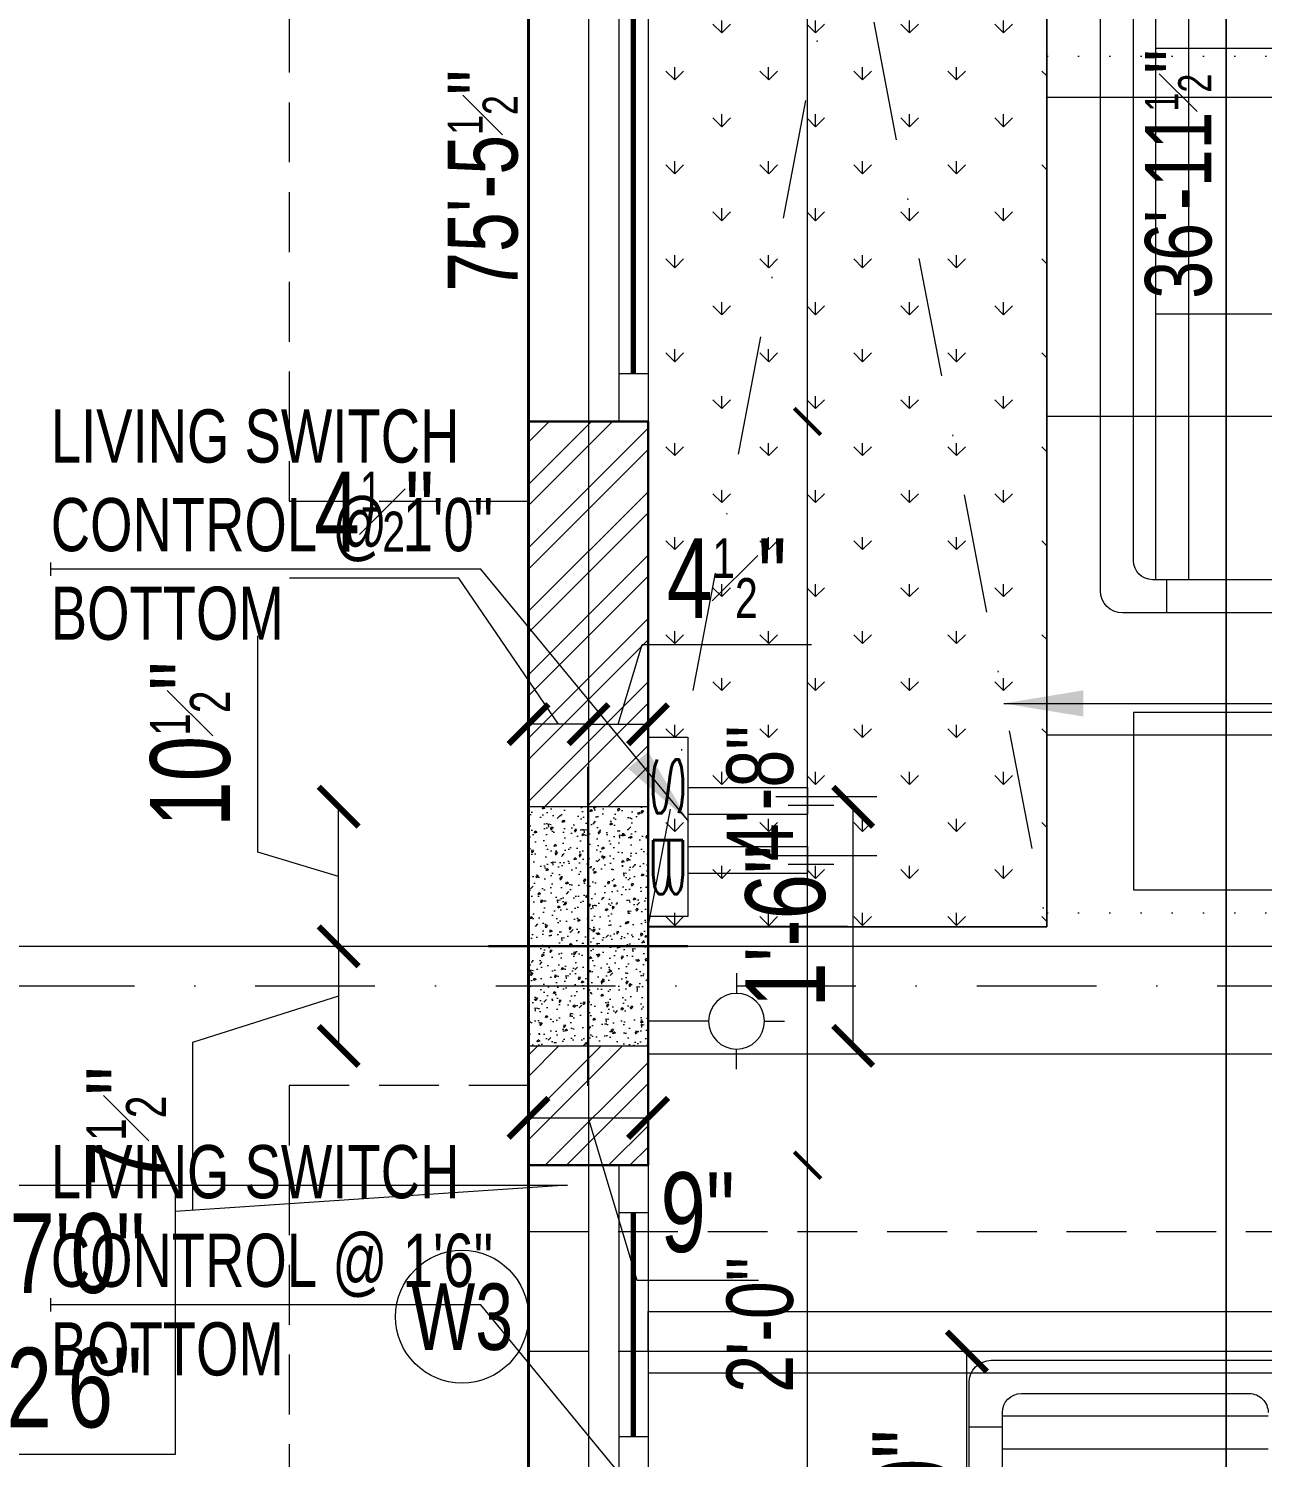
# Model space of a CAD drawing. Header units: inches. Extents: x 3365147 to 3374664, y 1380917 to 1384908.
# Drawn here: x 3370534.9 to 3370627.8, y 1383177.5 to 1383285 of the extents above; entities that cross this region are included whole.
import ezdxf
from ezdxf.enums import TextEntityAlignment as Align

# ---------------------------------------------------------------- set-up
doc = ezdxf.new("R2010")
doc.units = ezdxf.units.IN
doc.header["$LTSCALE"] = 18
doc.header["$MEASUREMENT"] = 0
doc.header["$PDSIZE"] = -1
for name, pattern in [('CENTER', [50.79999999999998, 31.75, -6.349999999999998, 6.349999999999998, -6.349999999999998]), ('CONTINOUS', [0]), ('DASHDOT', [1, 0.5, -0.25, 0, -0.25]), ('DOT2', [0.125, 0, -0.125]), ('HIDDEN', [0.375, 0.25, -0.125])]:
    doc.linetypes.add(name, pattern=pattern)
for name, color, linetype, lineweight in [('BC-TEXT_JOINERY', 3, 'Continuous', 15), ('BC-TEXT_JOINERY BORDER', 9, 'Continuous', 9), ('BOUNDARY-00_BC', 6, 'Continuous', 40), ('BOUNDARY-DIM_BC', 2, 'Continuous', 9), ('CENTER LINE-COLUMN DIM_BC', 4, 'Continuous', 15), ('COLUMN-00 _BC', 1, 'Continuous', 20), ('COLUMN-00 CENTER LINE_BC', 5, 'Continuous', 30), ('COLUMN-00 HATCH_BC', 4, 'Continuous', 9), ('DIM-03_BC', 1, 'Continuous', 9), ('DIM-04_BC', 3, 'Continuous', 9), ('ELECTRICAL-CEILING-POINTS DIM_BC', 230, 'Continuous', 9), ('ELECTRICAL-CEILING-POINTS GRID_BC', 41, 'DOT2', 20), ('ELECTRICAL-ROOF BEAM LINE_BC', 1, 'HIDDEN', 15), ('ELECTRICAL-WALL-POINTS-00_BC', 20, 'Continuous', 20), ('ELECTRICAL-WALL-POINTS-01_BC', 136, 'Continuous', 9), ('ELECTRICAL-WALL-TEXT-01__BC', 4, 'Continuous', 9), ('ELECTRICAL-WALL-TEXT-01_ARROW_BC', 8, 'Continuous', 13), ('FIXTURES-00_BC', 200, 'Continuous', 13), ('FURNITURES-00_BC', 200, 'CONTINOUS', 13), ('GRID LINE-00_BC', 9, 'CENTER', 9), ('GRID LINE-TEXT_BC', 2, 'CONTINOUS', 15), ('INTERIOR-FLOORING TILE-00 (VT)_BC', 125, 'Continuous', 5), ('JOINERY TEXT BORDER_BC', 60, 'Continuous', 9), ('JOINERY TEXT_BC', 220, 'Continuous', 15), ('LANDSCAPE HATCH_BC', 96, 'Continuous', 5), ('ROOF-SLAB CUTOUT_BC', 4, 'DASHDOT', 9), ('SET BACK-DIM_BC', 2, 'Continuous', 9), ('SUNSHADE_BC', 1, 'HIDDEN', 20), ('TEXT-02_ARROW_BC', 4, 'Continuous', 13), ('WALL-00_BC', 7, 'Continuous', 30), ('WALL-06_BC', 9, 'Continuous', 9), ('WALL-9 inch BRICK HATCH_BC', 22, 'Continuous', 0), ('WINDOW-00 SHUTTER_BC', 40, 'Continuous', 9), ('WINDOWS-00_BC', 30, 'Continuous', 18)]:
    doc.layers.add(name, color=color, linetype=linetype, lineweight=lineweight)
doc.styles.add('DIM_BC', font='swisscl.ttf')
doc.styles.add('ROMANS', font='romans.shx', dxfattribs={"width": 0.75})
doc.styles.add('WD Room text', font='swisscl.ttf')
doc.dimstyles.new('DIM_BC', dxfattribs={"dimtxt": 4, "dimasz": 2, "dimexe": 4.5, "dimexo": 0, "dimgap": 1, "dimtad": 1, "dimdec": 4, "dimzin": 3, "dimdsep": 46, "dimlunit": 4, "dimtxsty": 'DIM_BC', "dimblk": 'ARCHTICK', "dimcen": 0.0625, "dimdle": 0.25, "dimse1": 1, "dimse2": 1, "dimclrd": 7, "dimclre": 4, "dimclrt": 256, "dimadec": 0, "dimazin": 0, "dimtfac": 0.5, "dimtdec": 4, "dimtix": 1, "dimtofl": 0, "dimtmove": 2, "dimatfit": 2, "dimfxl": 0, "dimfrac": 1, "dimtolj": 1, "dimtzin": 1, "dimlwd": -1, "dimarcsym": 0})
doc.dimstyles.new('GRID_BC', dxfattribs={"dimtxt": 8, "dimasz": 3, "dimexe": 0, "dimexo": 0, "dimgap": 2, "dimtad": 1, "dimdec": 4, "dimzin": 12, "dimdsep": 46, "dimlunit": 4, "dimtxsty": 'DIM_BC', "dimblk": 'ARCHTICK', "dimcen": 0, "dimse1": 1, "dimse2": 1, "dimclrd": 8, "dimclre": 253, "dimclrt": 256, "dimadec": 0, "dimazin": 0, "dimtfac": 0.5, "dimtdec": 4, "dimtofl": 0, "dimtmove": 1, "dimatfit": 3, "dimldrblk": 'TI', "dimfxl": 0, "dimfrac": 1, "dimtolj": 1, "dimtzin": 12, "dimlwd": 0, "dimlwe": 0, "dimarcsym": 0})
pattern_1 = [(45, (0, 0), (-2.386485386504598, 2.386485386504598), []), (45, (1.590990255, 0), (-2.386485386504598, 2.386485386504598), [])]

# ---------------------------------------------------------------- blocks, each defined once
blk = doc.blocks.new('*U231')
for p, q in [((29.00000000002322, -132.5714285714542), (29.00000000003082, -157.0000000000352)), ((32.00000000003028, -132.5714285714542), (32.00000000003847, -154.2857142857756)), ((32.00000000003847, -151.0000000000366), (56.00000000003381, -151.0000000000458)), ((29.00000000003141, -153.0000000000412), (32.00000000003847, -153.0000000000412)), ((32.00002723003971, -154.0000000000367), (55.99997277003256, -154.0000000000459)), ((33.71428571432379, -156.0000000000364), (54.28571428574846, -156.0000000000456)), ((31.0000000000302, -159.0000000000346), (57.00000000003009, -159.0000000000426))]:
    blk.add_line(p, q)
for centre, radius, start, end in [((33.71428571432379, -154.2857142857756), 1.71428571428575, 180, 269.9999999999999), ((54.28571428574846, -154.2857142857558), 1.71428571428575, 269.9999999999999, 0), ((31.00000000003082, -157.0000000000346), 2, 180.0000000000171, 269.9999999999824)]:
    blk.add_arc(centre, radius, start, end)
blk = doc.blocks.new('*U257')
for p, q in [((2.328306e-10, 8.879062309206347), (23.99999999999297, 8.879062308507855)), ((1.455192e-10, 2.087628567016508), (23.99999999990565, 2.087628566288913)), ((3.573943928349763, -0.1209376908882405), (3.573943928495281, 2.087628566900093)), ((20.42605607158499, -0.1209376914121094), (20.42605607161411, 2.08762856643443)), ((5.82077e-11, -0.120937690800929), (23.99999999981834, -0.1209376914994209))]:
    blk.add_line(p, q)
at = {"layer": 'SUNSHADE_BC'}
blk.add_lwpolyline([(-5.999999999970896, 8.879062309206347), (-5.999999999970896, 26.87906230994122), (30.00000000019669, 26.87906230993394), (30.00000000019669, 8.879062309206347)], dxfattribs=at)
at = {"layer": 'WINDOW-00 SHUTTER_BC', "const_width": 0.3999999999999111}
blk.add_lwpolyline([(20.42605607161411, 0.9833454375111614), (3.573943928262451, 0.9833454378604074)], dxfattribs=at)
blk = doc.blocks.new('*U1252')
for p, q in [((2.328306e-10, 8.879062309206347), (71.99999999999295, 8.879062307110871)), ((1.455192e-10, 2.087628567016508), (71.99999999990564, 2.087628564891929)), ((3.573943928349763, -0.1209376908882405), (3.573943928495281, 2.087628566900093)), ((68.42605607158498, -0.1209376928090933), (68.42605607161408, 2.087628565037446)), ((5.82077e-11, -0.120937690800929), (71.99999999981833, -0.1209376928964048))]:
    blk.add_line(p, q)
at = {"layer": 'SUNSHADE_BC'}
blk.add_lwpolyline([(-5.999999999970896, 8.879062309206347), (-5.999999999970896, 26.87906230994122), (78.00000000019668, 26.87906230853696), (78.00000000019668, 8.879062307809363)], dxfattribs=at)
at = {"layer": 'WINDOW-00 SHUTTER_BC', "const_width": 0.3999999999999111}
blk.add_lwpolyline([(68.42605607161408, 0.9833454361141776), (3.573943928262451, 0.9833454378604074)], dxfattribs=at)
blk = doc.blocks.new('*U230')
for p, q in [((27.42857142858793, -29.00000000001036), (3.000000000006978, -29.00000000001794)), ((7.000000000000978, -29.00000000001853), (7.000000000000978, -32.00000000002563)), ((27.42857142858793, -29.00000000001036), (27.42857142858793, -32.00000000001745)), ((1.000000000007569, -31.00000000001732), (1.000000000026672, -129.0000000000221)), ((27.42857142858793, -32.00000000001745), (5.714285714266559, -32.00000000002563)), ((6.000000000005582, -32.00002723002688), (6.000000000023455, -127.9999727700244)), ((9.000000000005583, -32.00000000002564), (9.000000000023457, -128.0000000000256)), ((28.00000000000745, -32.00000000001745), (27.42857142858793, -32.00000000001745)), ((4.00000000000579, -33.71428571431096), (4.000000000023665, -126.2857142857403)), ((30.00000000000742, -34.00000000001822), (30.00000000002683, -126.0000000000175)), ((5.999999999996362, -56.00000000000443), (27.99999999999905, -56.00000000001196)), ((6.000000000005393, -80.00000000000443), (28.00000000000808, -80.00000000001197)), ((6.000000000014424, -104.0000000000044), (28.00000000001711, -104.000000000012)), ((5.714285714313535, -128.0000000000256), (27.4285714286058, -128.0000000000175)), ((6.000000000023455, -128.0000000000044), (28.00000000002614, -128.000000000012)), ((7.000000000028061, -131.0000000000233), (7.000000000028061, -128.0000000000256)), ((27.4285714286058, -131.0000000000151), (27.4285714286058, -128.0000000000175)), ((3.000000000027267, -131.0000000000227), (27.4285714286058, -131.0000000000151))]:
    blk.add_line(p, q)
for points in [[(20.00000000000079, -19.99999999980986), (4.000000000000794, -19.99999999980986), (3.999999999999203, -4.000000000190198), (19.9999999999992, -4.000000000190198)], [(42.00000000000071, -41.99999999999403), (65.99999999999989, -41.99999999999403), (66.000000000027, -118.0000000000415), (42.0000000000278, -118.0000000000415)]]:
    blk.add_lwpolyline(points, close=True)
for centre, radius, start, end in [((3.000000000007573, -31.00000000001795), 2, 90.00000000001701, 179.9999999999825), ((5.714285714266557, -33.71428571431096), 1.71428571428575, 90.00000000000001, 180), ((28.00000000000743, -34.00000000001745), 2, 359.9999999999779, 89.99999999999972), ((5.714285714313535, -126.2857142857403), 1.71428571428575, 180, 269.9999999999999), ((28.00000000002683, -126.0000000000167), 2, 269.9999999999803, 359.9999999999779), ((3.000000000026671, -129.0000000000227), 2, 179.9999999999825, 270.0000000000171)]:
    blk.add_arc(centre, radius, start, end)
blk = doc.blocks.new('*U256')
at = {"layer": 'COLUMN-00 HATCH_BC'}
h = blk.add_hatch(dxfattribs=at)
h.set_pattern_fill('AR-CONC', color=256, scale=0.25)
h.set_pattern_definition([(49.99999999999999, (-2.022516174962789e-10, -3.000000001455191), (1.793150456501884, -0.1568803374564878), [0.1875, -2.0625]), (355, (-2.022516174962789e-10, -3.000000001455191), (-0.3468783340325, 1.88048033425003), [0.15, -1.65]), (100.45144446, (0.1494292022977484, -3.013073361455191), (1.44627211681778, 1.723599977421574), [0.15935048, -1.75285528]), (46.18420000000001, (-2.022516174962789e-10, -2.500000001455191), (2.668103326678931, -0.4137982019826913), [0.28125, -3.09375]), (96.63563548999993, (0.2223418622977484, -2.53448326895519), (2.336654864185571, 2.435296501936376), [0.239025855, -2.629284399999999]), (351.1841639899999, (-2.022516174962789e-10, -2.500000001455191), (2.336654862636933, 2.435296500674975), [0.225, -2.4750000025]), (21, (0.2499999997977484, -2.625000001455191), (1.492267630296154, -1.006547226663347), [0.1875, -2.0625]), (326.0000000000001, (0.2499999997977484, -2.625000001455191), (0.6082883298039543, 1.812875112617133), [0.15, -1.65]), (71.45144474, (0.3743556347977484, -2.708878936455191), (2.100555941824928, 0.8063278820158846), [0.159350475, -1.75285528]), (37.50000000000001, (-2.022516174962789e-10, -3.000000001455191), (0.03039963829322667, 0.8322346345782787), [0, -1.63, 0, -1.675, 0, -1.65625]), (7.499999999999999, (-2.022516174962789e-10, -3.000000001455191), (0.6576738436053715, 0.9860292797059006), [0, -0.955, 0, -1.5925, 0, -0.63125]), (327.5, (-0.5575000002022517, -3.000000001455191), (1.334556090431023, -0.0563871793359495), [0, -0.625, 0, -1.95, 0, -2.5875]), (317.5, (-0.8075000002022517, -3.000000001455191), (1.457965423355966, 0.2502624558307941), [0, -0.8125, 0, -1.295, 0, -1.8375])])
h.paths.add_polyline_path([(-4.500000000110846, -10.50000000079308), (4.499999999889154, -10.5000000008331), (4.499999999908594, 7.499999999337889), (-4.500000000091406, 7.499999999377907)])
blk.add_lwpolyline([(-4.500000000110846, -10.50000000079308), (4.499999999889154, -10.5000000008331), (4.499999999908594, 7.499999999337889), (-4.500000000091406, 7.499999999377907)], close=True)
at = {"layer": 'COLUMN-00 CENTER LINE_BC'}
for p, q in [((-1.108460333733376e-10, -13.50000000077489), (-9.140558412294133e-11, 10.4999999993961)), ((-7.5, -1.818989403545856e-11), (7.5, -5.820766091346741e-11))]:
    blk.add_line(p, q, dxfattribs=at)
blk = doc.blocks.new('*U466')
at = {"linetype": 'CENTER', "ltscale": 0.1}
blk.add_line((1.110223024625157e-16, 0), (10.51656835569302, 0), dxfattribs=at)
at = {"layer": 'GRID LINE-TEXT_BC', "style": 'DIM_BC'}
blk.add_attdef('AA', text='', height=0.2, dxfattribs=at).set_placement((-0.2141686873997627, 0), align=Align.MIDDLE_CENTER)
blk = doc.blocks.new('*U436')
at = {"linetype": 'CENTER', "ltscale": 0.1}
blk.add_line((1.110223024625157e-16, 0), (25.47780267974587, 0), dxfattribs=at)
at = {"layer": 'GRID LINE-TEXT_BC', "style": 'DIM_BC'}
blk.add_attdef('AA', text='', height=0.2, rotation=90.0000000000445, dxfattribs=at).set_placement((-0.2141686873997627, 0), align=Align.MIDDLE_CENTER)
blk = doc.blocks.new('*U623')
at = {"linetype": 'CENTER', "ltscale": 0.1}
blk.add_line((1.110223024625157e-16, 0), (25.47780267974587, 0), dxfattribs=at)
at = {"layer": 'GRID LINE-TEXT_BC', "style": 'DIM_BC'}
blk.add_attdef('AA', text='', height=0.2, rotation=90.0000000000445, dxfattribs=at).set_placement((-0.2141686873997627, 0), align=Align.MIDDLE_CENTER)
blk = doc.blocks.new('ARCHTICK')
at = {"color": 0, "const_width": 0.15}
blk.add_lwpolyline([(-0.5, -0.5), (0.5, 0.5)], dxfattribs=at)
blk = doc.blocks.new('*D571')
at = {"layer": 'CENTER LINE-COLUMN DIM_BC', "color": 8, "linetype": 'Continuous', "lineweight": 0, "transparency": 16777216}
for p, q in [((3370552.208668057, 1383223.04129465), (3370552.208668057, 1383239.321766471)), ((3370558.281407245, 1383215.969472893), (3370558.281407245, 1383226.469472894)), ((3370558.281407245, 1383221.219472894), (3370552.208668057, 1383223.04129465))]:
    blk.add_line(p, q, dxfattribs=at)
at = {"layer": 'Defpoints', "color": 0, "transparency": 16777216}
for p in [(3370558.281407245, 1383226.469472894), (3370572.56827361, 1383226.469472894), (3370572.56827361, 1383215.969472893)]:
    blk.add_point(p, dxfattribs=at)
at = {"layer": 'CENTER LINE-COLUMN DIM_BC', "color": 8, "lineweight": 0, "transparency": 16777216, "xscale": 3, "yscale": 3, "zscale": 3}
for p, rotation in [((3370558.281407245, 1383226.469472894), 90), ((3370558.281407245, 1383215.969472893), 270)]:
    blk.add_blockref('ARCHTICK', p, dxfattribs=dict(at, rotation=rotation))
at = {"layer": 'CENTER LINE-COLUMN DIM_BC', "transparency": 16777216, "insert": (3370547.135928869, 1383231.181530559), "char_height": 6, "attachment_point": 5, "rotation": 90, "style": 'DIM_BC'}
blk.add_mtext('\\A1;10{\\H0.5x;\\S1#2;}"', dxfattribs=at)
blk = doc.blocks.new('_ArchTick')
at = {"color": 0, "linetype": 'ByBlock', "const_width": 0.15}
blk.add_lwpolyline([(-0.5, -0.5), (0.5, 0.5)], dxfattribs=at)
blk = doc.blocks.new('TI')
blk = doc.blocks.new('*D572')
at = {"layer": 'CENTER LINE-COLUMN DIM_BC', "color": 8, "linetype": 'Continuous', "lineweight": 0, "transparency": 16777216}
for p, q in [((3370579.326510148, 1383232.677317013), (3370581.126510148, 1383238.677317013)), ((3370581.126510148, 1383238.677317013), (3370593.86438695, 1383238.677317013)), ((3370577.084746688, 1383232.677317013), (3370581.568273609, 1383232.677317013))]:
    blk.add_line(p, q, dxfattribs=at)
at = {"layer": 'Defpoints', "color": 0, "transparency": 16777216}
for p in [(3370581.568273609, 1383232.677317013), (3370577.084746688, 1383226.469472893), (3370581.568273609, 1383226.469472893)]:
    blk.add_point(p, dxfattribs=at)
at = {"layer": 'CENTER LINE-COLUMN DIM_BC', "color": 8, "lineweight": 0, "transparency": 16777216, "xscale": 3, "yscale": 3, "zscale": 3, "rotation": 180}
blk.add_blockref('ARCHTICK', (3370577.084746688, 1383232.677317013), dxfattribs=at)
at = {"layer": 'CENTER LINE-COLUMN DIM_BC', "color": 8, "lineweight": 0, "transparency": 16777216, "xscale": 3, "yscale": 3, "zscale": 3}
blk.add_blockref('ARCHTICK', (3370581.568273609, 1383232.677317013), dxfattribs=at)
at = {"layer": 'CENTER LINE-COLUMN DIM_BC', "transparency": 16777216, "insert": (3370587.495448549, 1383243.677317013), "char_height": 6, "attachment_point": 5, "style": 'DIM_BC'}
blk.add_mtext('\\A1;4{\\H0.5x;\\S1#2;}"', dxfattribs=at)
blk = doc.blocks.new('*D573')
at = {"layer": 'CENTER LINE-COLUMN DIM_BC', "color": 8, "linetype": 'Continuous', "lineweight": 0, "transparency": 16777216}
for p, q in [((3370572.568273611, 1383203.051785863), (3370581.568273609, 1383203.051785863)), ((3370577.06827361, 1383203.051785863), (3370580.730200215, 1383190.845363844)), ((3370580.730200215, 1383190.845363844), (3370589.876989206, 1383190.845363844))]:
    blk.add_line(p, q, dxfattribs=at)
at = {"layer": 'Defpoints', "color": 0, "transparency": 16777216}
for p in [(3370572.568273611, 1383208.469472893), (3370581.568273609, 1383208.469472893), (3370581.568273609, 1383203.051785863)]:
    blk.add_point(p, dxfattribs=at)
at = {"layer": 'CENTER LINE-COLUMN DIM_BC', "color": 8, "lineweight": 0, "transparency": 16777216, "xscale": 3, "yscale": 3, "zscale": 3, "rotation": 180}
blk.add_blockref('ARCHTICK', (3370572.568273611, 1383203.051785863), dxfattribs=at)
at = {"layer": 'CENTER LINE-COLUMN DIM_BC', "color": 8, "lineweight": 0, "transparency": 16777216, "xscale": 3, "yscale": 3, "zscale": 3}
blk.add_blockref('ARCHTICK', (3370581.568273609, 1383203.051785863), dxfattribs=at)
at = {"layer": 'CENTER LINE-COLUMN DIM_BC', "transparency": 16777216, "insert": (3370585.30359471, 1383195.914171184), "char_height": 6, "attachment_point": 5, "style": 'DIM_BC'}
blk.add_mtext('\\A1;9"', dxfattribs=at)
blk = doc.blocks.new('*D574')
at = {"layer": 'CENTER LINE-COLUMN DIM_BC', "color": 8, "linetype": 'Continuous', "lineweight": 0, "transparency": 16777216}
blk.add_line((3370597.003009299, 1383208.469472894), (3370597.003009299, 1383226.469472894), dxfattribs=at)
at = {"layer": 'Defpoints', "color": 0, "transparency": 16777216}
for p in [(3370581.568273613, 1383226.469472894), (3370597.003009299, 1383226.469472894), (3370581.705902305, 1383208.469472894)]:
    blk.add_point(p, dxfattribs=at)
at = {"layer": 'CENTER LINE-COLUMN DIM_BC', "color": 8, "lineweight": 0, "transparency": 16777216, "xscale": 3, "yscale": 3, "zscale": 3}
for p, rotation in [((3370597.003009299, 1383226.469472894), 90), ((3370597.003009299, 1383208.469472894), 270)]:
    blk.add_blockref('ARCHTICK', p, dxfattribs=dict(at, rotation=rotation))
at = {"layer": 'CENTER LINE-COLUMN DIM_BC', "transparency": 16777216, "insert": (3370591.930270111, 1383217.469472893), "char_height": 6, "attachment_point": 5, "rotation": 90, "style": 'DIM_BC'}
blk.add_mtext('\\A1;1\'-6"', dxfattribs=at)
blk = doc.blocks.new('*D638')
at = {"layer": 'Defpoints', "color": 0, "transparency": 16777216}
for p in [(3370572.584744697, 1383726.350196515), (3370572.584744724, 1383726.350196515), (3370572.568273609, 1382820.814065068)]:
    blk.add_point(p, dxfattribs=at)
at = {"layer": 'BOUNDARY-DIM_BC', "transparency": 16777216, "insert": (3370569.156419035, 1383273.58213079), "char_height": 5.25, "attachment_point": 5, "rotation": 90, "style": 'DIM_BC'}
blk.add_mtext('\\A1;75\'-5{\\H0.5x;\\S1#2;}"', dxfattribs=at)
blk = doc.blocks.new('*U728')
at = {"layer": 'BC-TEXT_JOINERY BORDER', "transparency": 33554687}
blk.add_lwpolyline([(-12.19528178242035, 10.13564875492011), (12.19528178244946, 10.13564875492011), (12.19528178244946, -10.13564875490556), (-12.19528178242035, -10.13564875490556)], close=True, dxfattribs=at)
blk.add_lwpolyline([(12.19528178244946, 10.13564875492011), (41.72929020215088, 10.13564875499651), (12.19528177706525, 8.135648755909642)], dxfattribs=at)
at = {"layer": 'BC-TEXT_JOINERY', "transparency": 33554687, "style": 'WD Room text'}
for s, p in [('LL-', (-10.45496520161396, 2.112057667123736)), ('SL-', (-10.67908053580322, -8.005897771930904))]:
    blk.add_text(s, height=6, dxfattribs=at).set_placement(p)
for tag, p in [('LIN', (-0.2730198525680976, 0.2129750983163969)), ('SILL', (-0.4971351867573617, -9.904980340738243))]:
    blk.add_attdef(tag, text='', height=6, dxfattribs=at).set_placement(p, align=Align.BOTTOM_LEFT)
blk = doc.blocks.new('*D731')
at = {"layer": 'Defpoints', "color": 0, "transparency": 16777216}
for p in [(3370581.568273608, 1383199.483624473), (3370593.568274886, 1383199.483624473), (3370581.568276188, 1383175.456297914)]:
    blk.add_point(p, dxfattribs=at)
at = {"layer": 'DIM-04_BC', "color": 7, "linetype": 'Continuous', "transparency": 16777216}
blk.add_line((3370593.568274886, 1383175.206297914), (3370593.568274886, 1383199.733624473), dxfattribs=at)
at = {"layer": 'DIM-04_BC', "color": 7, "transparency": 16777216, "xscale": 2, "yscale": 2, "zscale": 2}
for p, rotation in [((3370593.568274886, 1383199.483624473), 90), ((3370593.568274886, 1383175.456297914), 270)]:
    blk.add_blockref('ARCHTICK', p, dxfattribs=dict(at, rotation=rotation))
at = {"layer": 'DIM-04_BC', "transparency": 16777216, "insert": (3370590.007658896, 1383187.469961193), "char_height": 5, "attachment_point": 5, "rotation": 90, "style": 'DIM_BC'}
blk.add_mtext('\\A1;2\'-0"', dxfattribs=at)
blk = doc.blocks.new('*D732')
at = {"layer": 'Defpoints', "color": 0, "transparency": 16777216}
for p in [(3370581.568273613, 1383255.469473204), (3370593.568274891, 1383255.469473204), (3370581.568273608, 1383199.483624473)]:
    blk.add_point(p, dxfattribs=at)
at = {"layer": 'DIM-04_BC', "color": 7, "linetype": 'Continuous', "transparency": 16777216}
blk.add_line((3370593.568274891, 1383199.233624473), (3370593.568274891, 1383255.719473204), dxfattribs=at)
at = {"layer": 'DIM-04_BC', "color": 7, "transparency": 16777216, "xscale": 2, "yscale": 2, "zscale": 2}
for p, rotation in [((3370593.568274891, 1383255.469473204), 90), ((3370593.568274891, 1383199.483624473), 270)]:
    blk.add_blockref('ARCHTICK', p, dxfattribs=dict(at, rotation=rotation))
at = {"layer": 'DIM-04_BC', "transparency": 16777216, "insert": (3370590.007658901, 1383227.476548837), "char_height": 5, "attachment_point": 5, "rotation": 90, "style": 'DIM_BC'}
blk.add_mtext('\\A1;4\'-8"', dxfattribs=at)
blk = doc.blocks.new('*D735')
at = {"layer": 'Defpoints', "color": 0, "transparency": 16777216}
for p in [(3370581.568273611, 1383327.469473203), (3370593.568274899, 1383327.469473203), (3370581.568273613, 1383255.469473204)]:
    blk.add_point(p, dxfattribs=at)
at = {"layer": 'DIM-04_BC', "color": 7, "linetype": 'Continuous', "transparency": 16777216}
blk.add_line((3370593.568274899, 1383255.219473204), (3370593.568274899, 1383327.719473203), dxfattribs=at)
at = {"layer": 'DIM-04_BC', "color": 7, "transparency": 16777216, "xscale": 2, "yscale": 2, "zscale": 2}
for p, rotation in [((3370593.568274899, 1383327.469473203), 90), ((3370593.568274899, 1383255.469473204), 270)]:
    blk.add_blockref('ARCHTICK', p, dxfattribs=dict(at, rotation=rotation))
at = {"layer": 'DIM-04_BC', "transparency": 16777216, "insert": (3370590.00765891, 1383291.469473202), "char_height": 5, "attachment_point": 5, "rotation": 90, "style": 'DIM_BC'}
blk.add_mtext('\\A1;6\'-0"', dxfattribs=at)
blk = doc.blocks.new('*D752')
at = {"layer": 'Defpoints', "color": 0, "transparency": 16777216}
for p in [(3370581.568273612, 1383495.854431086), (3370581.568276067, 1383052.305888609), (3370625.06827362, 1383052.305888609)]:
    blk.add_point(p, dxfattribs=at)
at = {"layer": 'DIM-03_BC', "color": 7, "linetype": 'Continuous', "transparency": 16777216}
blk.add_line((3370625.06827362, 1383496.104431086), (3370625.06827362, 1383052.055888609), dxfattribs=at)
at = {"layer": 'DIM-03_BC', "color": 7, "transparency": 16777216, "xscale": 2, "yscale": 2, "zscale": 2}
for p, rotation in [((3370625.06827362, 1383495.854431086), 90), ((3370625.06827362, 1383052.305888609), 270)]:
    blk.add_blockref('ARCHTICK', p, dxfattribs=dict(at, rotation=rotation))
at = {"layer": 'DIM-03_BC', "transparency": 16777216, "insert": (3370621.50438109, 1383274.080159846), "char_height": 5, "attachment_point": 5, "rotation": 90, "style": 'DIM_BC'}
blk.add_mtext('\\A1;36\'-11{\\H0.5x;\\S1#2;}"', dxfattribs=at)
blk = doc.blocks.new('*D850')
at = {"layer": 'Defpoints', "color": 0, "ltscale": 0.5, "transparency": 16777216}
for p in [(3370496.407898217, 1383597.844473198), (3370572.584747624, 1383597.844473198), (3370572.568273609, 1383043.286026273)]:
    blk.add_point(p, dxfattribs=at)
at = {"layer": 'SET BACK-DIM_BC', "color": 7, "ltscale": 0.5, "transparency": 16777216}
blk.add_line((3370496.407898217, 1383043.036026273), (3370496.407898217, 1383598.094473198), dxfattribs=at)
at = {"layer": 'SET BACK-DIM_BC', "color": 7, "ltscale": 0.5, "transparency": 16777216, "xscale": 2, "yscale": 2, "zscale": 2}
for p, rotation in [((3370496.407898217, 1383597.844473198), 90), ((3370496.407898217, 1383043.286026273), 270)]:
    blk.add_blockref('ARCHTICK', p, dxfattribs=dict(at, rotation=rotation))
at = {"layer": 'SET BACK-DIM_BC', "ltscale": 0.5, "transparency": 16777216, "insert": (3370492.847282228, 1383320.565249734), "char_height": 5, "attachment_point": 5, "rotation": 90, "style": 'DIM_BC'}
blk.add_mtext('\\A1;46\'-2{\\H0.5x;\\S1#2;}"', dxfattribs=at)
blk = doc.blocks.new('*U838')
at = {"layer": 'JOINERY TEXT BORDER_BC'}
blk.add_circle((0, 0), 5, dxfattribs=at)
at = {"style": 'WD Room text'}
blk.add_attdef('JOINERY_TEXT', text='', height=6, dxfattribs=at).set_placement((0, 0), align=Align.MIDDLE_CENTER)
blk = doc.blocks.new('*D1192')
at = {"layer": 'Defpoints', "color": 0, "transparency": 16777216}
for p in [(3370605.568276195, 1383185.467852548), (3370605.568276199, 1383185.467852548), (3370605.568276195, 1383161.467852548)]:
    blk.add_point(p, dxfattribs=at)
at = {"layer": 'ELECTRICAL-CEILING-POINTS DIM_BC', "color": 7, "transparency": 16777216}
blk.add_line((3370605.568276199, 1383161.217852548), (3370605.568276199, 1383185.717852548), dxfattribs=at)
at = {"layer": 'ELECTRICAL-CEILING-POINTS DIM_BC', "color": 7, "transparency": 16777216, "xscale": 3, "yscale": 3, "zscale": 3}
for p, rotation in [((3370605.568276199, 1383185.467852548), 90), ((3370605.568276199, 1383161.467852548), 270)]:
    blk.add_blockref('ARCHTICK', p, dxfattribs=dict(at, rotation=rotation))
at = {"layer": 'ELECTRICAL-CEILING-POINTS DIM_BC', "transparency": 16777216, "insert": (3370601.49553701, 1383173.467852547), "char_height": 6, "attachment_point": 5, "rotation": 90, "style": 'DIM_BC'}
blk.add_mtext('\\A1;2\'-0"', dxfattribs=at)
blk = doc.blocks.new('EW-SWITCH BOX_BC')
blk.add_lwpolyline([(4.499999999985447, -0.9999999999931077), (-4.499999999985448, -0.999999999993106), (-4.500000000014551, 0.9999999999640057), (4.499999999985447, 0.9999999999931068)], close=True)
at = {"layer": 'ELECTRICAL-WALL-POINTS-01_BC', "insert": (0, 0), "char_height": 1.5, "attachment_point": 5, "style": 'ROMANS'}
blk.add_mtext('{\\Fromans|c0;\\W3;SB}', dxfattribs=at)
blk = doc.blocks.new('EW-5 AMP SOCKET_BC')
for p, q in [((-1.000007042661309, 0), (-1.000007042661309, 9)), ((-1.000007042661309, 9), (1.000007042653561, 9)), ((1.000007042653561, 0), (1.000007042653561, 9)), ((-1.000007042661309, 0), (1.000007042653561, 0))]:
    blk.add_line(p, q)
at = {"layer": 'ELECTRICAL-WALL-POINTS-01_BC'}
for p, q in [((-0.3333356808896859, 6.608248551434372), (-0.3333356808896859, 14.21097466055653)), ((0.3333356808819374, 7.544261216680753), (0.3333356808819374, 10.97939169005258))]:
    blk.add_line(p, q, dxfattribs=at)
blk = doc.blocks.new('EW-WALL BRACKET (BULB)_BC')
for p, q in [((6.658274132716963, 3.605368900210841), (6.658274132717643, 2.093731548804413)), ((4.558283488328664, 0), (0, 0)), ((8.758264777106627, 0), (10.26990604427697, 0)), ((6.658274132716963, -3.617905802602031), (6.658274132717643, -2.106268451195603))]:
    blk.add_line(p, q)
blk.add_circle((6.658274132717643, -0.0062684511955951), 2.099999999999999)
blk = doc.blocks.new('*D2062')
at = {"layer": 'CENTER LINE-COLUMN DIM_BC', "color": 8, "linetype": 'Continuous', "lineweight": 0, "transparency": 16777216}
for p, q in [((3370558.28140725, 1383215.969472893), (3370558.28140725, 1383208.469472894)), ((3370558.28140725, 1383212.219472894), (3370547.281407248, 1383208.720472791)), ((3370547.281407248, 1383208.720472791), (3370547.281407248, 1383196.09661958))]:
    blk.add_line(p, q, dxfattribs=at)
at = {"layer": 'Defpoints', "color": 0, "transparency": 16777216}
for p in [(3370572.56827361, 1383215.969472893), (3370558.28140725, 1383208.469472894), (3370572.568273613, 1383208.469472894)]:
    blk.add_point(p, dxfattribs=at)
at = {"layer": 'CENTER LINE-COLUMN DIM_BC', "color": 8, "lineweight": 0, "transparency": 16777216, "xscale": 3, "yscale": 3, "zscale": 3}
for p, rotation in [((3370558.28140725, 1383215.969472893), 90), ((3370558.28140725, 1383208.469472894), 270)]:
    blk.add_blockref('ARCHTICK', p, dxfattribs=dict(at, rotation=rotation))
at = {"layer": 'CENTER LINE-COLUMN DIM_BC', "transparency": 16777216, "insert": (3370542.281407248, 1383202.408546185), "char_height": 6, "attachment_point": 5, "rotation": 90, "style": 'DIM_BC'}
blk.add_mtext('\\A1;7{\\H0.5x;\\S1#2;}"', dxfattribs=at)
blk = doc.blocks.new('*D2063')
at = {"layer": 'CENTER LINE-COLUMN DIM_BC', "color": 8, "linetype": 'Continuous', "lineweight": 0, "transparency": 16777216}
for p, q in [((3370567.318146501, 1383243.677317013), (3370554.580269699, 1383243.677317013)), ((3370574.826510148, 1383232.677317013), (3370567.318146501, 1383243.677317013)), ((3370577.084746688, 1383232.677317013), (3370572.568273609, 1383232.677317013))]:
    blk.add_line(p, q, dxfattribs=at)
at = {"layer": 'Defpoints', "color": 0, "transparency": 16777216}
for p in [(3370572.568273609, 1383232.677317013), (3370572.568273609, 1383226.469472893), (3370577.084746688, 1383226.469472893)]:
    blk.add_point(p, dxfattribs=at)
at = {"layer": 'CENTER LINE-COLUMN DIM_BC', "color": 8, "lineweight": 0, "transparency": 16777216, "xscale": 3, "yscale": 3, "zscale": 3, "rotation": 180}
blk.add_blockref('ARCHTICK', (3370572.568273609, 1383232.677317013), dxfattribs=at)
at = {"layer": 'CENTER LINE-COLUMN DIM_BC', "color": 8, "lineweight": 0, "transparency": 16777216, "xscale": 3, "yscale": 3, "zscale": 3}
blk.add_blockref('ARCHTICK', (3370577.084746688, 1383232.677317013), dxfattribs=at)
at = {"layer": 'CENTER LINE-COLUMN DIM_BC', "transparency": 16777216, "insert": (3370560.9492081, 1383248.677317013), "char_height": 6, "attachment_point": 5, "style": 'DIM_BC'}
blk.add_mtext('\\A1;4{\\H0.5x;\\S1#2;}"', dxfattribs=at)

msp = doc.modelspace()

# ---------------------------------------------------------------- hatches: boundary and pattern name
at = {"layer": 'LANDSCAPE HATCH_BC', "transparency": 33554687}
h = msp.add_hatch(dxfattribs=at)
h.set_pattern_fill('GRASS', color=256, scale=5)
h.set_pattern_definition([(90, (0, 0), (-3.535533904999999, 3.535533904999999), [0.9375, -6.133567814999999]), (45, (0, 0), (-3.535533905932738, 3.535533905932738), [0.9375, -4.0625]), (135, (0, 0), (-3.535533905932738, -3.535533905932737), [0.9375, -4.0625])])
h.paths.add_polyline_path([(3370581.568273611, 1383372.869681539), (3370611.568273609, 1383372.869681539), (3370611.568273609, 1383217.440428458), (3370581.56827361, 1383217.440428458)])
at = {"layer": 'WALL-9 inch BRICK HATCH_BC', "transparency": 33554687}
h = msp.add_hatch(dxfattribs=at)
h.set_pattern_fill('ANSI32', color=256, scale=9)
h.set_pattern_definition(pattern_1)
h.paths.add_polyline_path([(3370581.56827361, 1383255.469473202), (3370572.689211302, 1383255.469473203), (3370572.568273604, 1383226.469472893), (3370581.568273605, 1383226.469472893)])
h = msp.add_hatch(dxfattribs=at)
h.set_pattern_fill('ANSI32', color=256, scale=9)
h.set_pattern_definition(pattern_1)
h.paths.add_polyline_path([(3370581.568273609, 1383208.469472893), (3370572.568273604, 1383208.469472893), (3370572.568273604, 1383199.483624473), (3370581.568273609, 1383199.483624473)])

# ---------------------------------------------------------------- linework, layer by layer
at = {"layer": 'BOUNDARY-00_BC', "transparency": 33554687}
msp.add_lwpolyline([(3370863.568273606, 1383729.371897448), (3370572.568273607, 1383729.371897448), (3370572.568273607, 1382820.814065067), (3370863.568273606, 1382820.814065067)], close=True, dxfattribs=at)
at = {"layer": 'ELECTRICAL-CEILING-POINTS GRID_BC'}
for p, q in [((3370611.56827361, 1383282.94700162), (3370705.132720149, 1383282.94700162)), ((3370611.56827361, 1383218.496897447), (3370705.132720149, 1383218.496897447))]:
    msp.add_line(p, q, dxfattribs=at)
at = {"layer": 'ELECTRICAL-ROOF BEAM LINE_BC'}
for p, q in [((3370572.568276192, 1383597.87189745), (3370572.568276192, 1382924.313459757)), ((3370581.568276192, 1383597.87189745), (3370581.568276193, 1382960.313459756)), ((3370572.568273606, 1383194.496897447), (3370863.568273607, 1383194.496897447)), ((3370572.568273606, 1383185.496897447), (3370863.568273607, 1383185.496897447))]:
    msp.add_line(p, q, dxfattribs=at)
at = {"layer": 'ELECTRICAL-WALL-TEXT-01_ARROW_BC', "transparency": 33554687}
for p, q in [((3370536.613573812, 1383243.840218421), (3370536.613573812, 1383244.840218421)), ((3370536.613573812, 1383188.473004591), (3370536.613573812, 1383189.473004591))]:
    msp.add_line(p, q, dxfattribs=at)
at = {"layer": 'FIXTURES-00_BC', "transparency": 33554687}
msp.add_lwpolyline([(3370581.568273611, 1383188.469473194), (3370643.81827361, 1383188.469473194), (3370643.81827361, 1383185.469473194), (3370581.568273611, 1383185.469473194)], close=True, dxfattribs=at)
at = {"layer": 'GRID LINE-00_BC', "linetype": 'DASHDOT'}
msp.add_lwpolyline([(3370904.908247596, 1383212.967851786), (3370519.644839515, 1383212.967851786), (3370519.644839515, 1383188.525202239), (3370477.757983065, 1383188.525202239)], dxfattribs=at)
at = {"layer": 'INTERIOR-FLOORING TILE-00 (VT)_BC'}
for p, q in [((3370611.56827361, 1383279.869681538), (3370796.068275693, 1383279.869681538)), ((3370611.56827361, 1383255.869681538), (3370796.068274946, 1383255.869681538)), ((3370611.56827361, 1383231.869681538), (3370796.068274199, 1383231.869681538)), ((3370581.568273613, 1383217.469472893), (3370581.568273613, 1383052.305888608)), ((3370581.56827361, 1383207.869681538), (3370706.068298334, 1383207.869681538)), ((3370581.56827361, 1383183.869681538), (3370706.068294201, 1383183.869681538))]:
    msp.add_line(p, q, dxfattribs=at)
msp.add_lwpolyline([(3370581.56827361, 1383495.854431085), (3370581.568273609, 1383374.397105793), (3370611.568273609, 1383374.397105793), (3370611.56827361, 1383217.440428458), (3370581.568273609, 1383217.469472893), (3370581.56827516, 1383052.305888608), (3370657.132714981, 1383052.305888608)], dxfattribs=at)
at = {"layer": 'ROOF-SLAB CUTOUT_BC'}
for p, q in [((3370581.568272985, 1383374.397105793), (3370611.56827361, 1383217.440428458)), ((3370581.56827361, 1383217.440428458), (3370611.56827361, 1383374.397105792))]:
    msp.add_line(p, q, dxfattribs=at)
at = {"layer": 'WALL-00_BC'}
for p, q in [((3370581.56827361, 1383255.469473203), (3370572.568273611, 1383255.469473203)), ((3370572.568273604, 1383199.483624473), (3370572.568273607, 1383255.469473204)), ((3370581.568273605, 1383199.483624473), (3370581.568273609, 1383255.469473203)), ((3370572.568273604, 1383199.483624473), (3370581.568273605, 1383199.483624473))]:
    msp.add_line(p, q, dxfattribs=at)
at = {"layer": 'WALL-06_BC'}
for p, q in [((3370611.56827361, 1383217.440428459), (3370611.56827361, 1383374.397105792)), ((3370581.568273606, 1383217.440428459), (3370611.56827361, 1383217.440428459))]:
    msp.add_line(p, q, dxfattribs=at)

# ---------------------------------------------------------------- block references
at = {"layer": 'BC-TEXT_JOINERY', "transparency": 33554687}
ref = msp.add_blockref('*U728', (3370533.777886528, 1383187.860648075), dxfattribs=at)
ref.add_attrib('LINTEL', '7\'0"', dxfattribs={"height": 6, "style": 'WD Room text'}).set_placement((3370533.504866675, 1383188.073623173), align=Align.BOTTOM_LEFT)
ref.add_attrib('SILL', '2\'6"', dxfattribs={"height": 6, "style": 'WD Room text'}).set_placement((3370533.280751341, 1383177.955667734), align=Align.BOTTOM_LEFT)
at = {"layer": 'COLUMN-00 _BC', "transparency": 33554687, "rotation": 180}
msp.add_blockref('*U256', (3370577.068273609, 1383215.969472893), dxfattribs=at)
at = {"layer": 'ELECTRICAL-WALL-POINTS-00_BC', "ltscale": 20, "transparency": 33554687, "xscale": 1.5, "yscale": 1.5, "zscale": 1.5, "rotation": 270}
msp.add_blockref('EW-SWITCH BOX_BC', (3370583.06827361, 1383224.964137005), dxfattribs=at)
at = {"layer": 'ELECTRICAL-WALL-POINTS-00_BC', "ltscale": 20, "transparency": 33554687, "rotation": 270}
for p in [(3370584.566004979, 1383226.913192774), (3370584.566004979, 1383222.469764383)]:
    msp.add_blockref('EW-5 AMP SOCKET_BC', p, dxfattribs=at)
at = {"layer": 'ELECTRICAL-WALL-POINTS-00_BC', "transparency": 33554687, "xscale": -1, "rotation": 180}
msp.add_blockref('EW-WALL BRACKET (BULB)_BC', (3370581.568273609, 1383210.319763126), dxfattribs=at)
at = {"layer": 'FURNITURES-00_BC', "ltscale": 200, "xscale": -0.8333333333338385, "yscale": 0.8333333333338385, "zscale": 0.8333333333338385, "rotation": 180}
for name, p in [('*U230', (3370614.777136646, 1383216.890059591)), ('*U231', (3370581.56827516, 1383052.305888608))]:
    msp.add_blockref(name, p, dxfattribs=at)
at = {"layer": 'GRID LINE-00_BC', "xscale": 39.37007874015748, "yscale": 39.37007874015748, "zscale": 39.37007874015748, "rotation": 270}
for name, p in [('*U436', (3370577.08474669, 1383780.556520202)), ('*U623', (3370625.049880466, 1383780.556520202))]:
    msp.add_blockref(name, p, dxfattribs=at)
at = {"layer": 'GRID LINE-00_BC', "xscale": 39.37007874015748, "yscale": 39.37007874015748, "zscale": 39.37007874015748}
msp.add_blockref('*U466', (3370477.759595073, 1383215.969472892), dxfattribs=at)
at = {"layer": 'JOINERY TEXT_BC'}
ref = msp.add_blockref('*U838', (3370567.568273602, 1383188.089431139), dxfattribs=at)
ref.add_attrib('JOINERY_TEXT', 'W3', dxfattribs={"layer": '0', "height": 5, "style": 'WD Room text'}).set_placement((3370567.568273602, 1383188.089431139), align=Align.MIDDLE_CENTER)
at = {"layer": 'WINDOWS-00_BC', "xscale": -1, "rotation": 90.00000000000007}
for name, p in [('*U1252', (3370581.447335918, 1383327.469473203)), ('*U257', (3370581.447335915, 1383199.483624473))]:
    msp.add_blockref(name, p, dxfattribs=at)

# ---------------------------------------------------------------- texts
at = {"layer": 'ELECTRICAL-WALL-TEXT-01__BC', "transparency": 33554687, "char_height": 4, "attachment_point": 4, "style": 'DIM_BC'}
for s, insert in [('LIVING SWITCH \\PCONTROL @ 1\'0" \\PBOTTOM \\P ', (3370536.613573812, 1383244.340218421)), ('LIVING SWITCH \\PCONTROL @ 1\'6" \\PBOTTOM \\P ', (3370536.613573812, 1383188.973004591))]:
    msp.add_mtext(s, dxfattribs=dict(at, insert=insert))

# ---------------------------------------------------------------- dimensions: what is measured, and where the dimension line sits
at = {"layer": 'BOUNDARY-DIM_BC'}
dim = msp.add_linear_dim(base=(3370572.584744724, 1383726.350196515), p1=(3370572.568273607, 1382820.814065067), p2=(3370572.584744696, 1383726.350196515), angle=90, dimstyle='DIM_BC', override={"dimscale": 0.75, "dimtxt": 7, "dimasz": 3, "dimtad": 3, "dimdec": 1, "dimpost": '\\X', "dimsd1": 1, "dimsd2": 1, "dimclrd": 254}, dxfattribs=at)
dim.commit()
dim.dimension.update_dxf_attribs({"geometry": '*D638', "text_midpoint": (3370569.156419035, 1383273.58213079)})
at = {"layer": 'CENTER LINE-COLUMN DIM_BC'}
dim = msp.add_linear_dim(base=(3370572.568273609, 1383232.677317013), p1=(3370577.084746688, 1383226.469472893), p2=(3370572.568273609, 1383226.469472893), dimstyle='GRID_BC', override={"dimtxt": 6}, dxfattribs=at)
dim.commit()
dim.dimension.update_dxf_attribs({"geometry": '*D2063', "text_midpoint": (3370565.318146501, 1383243.677317013), "dimtype": 160})
for base, p1, p2, picture, middle in [((3370581.568273609, 1383232.677317013), (3370577.084746688, 1383226.469472893), (3370581.568273609, 1383226.469472893), '*D572', (3370583.126510148, 1383243.677317013)), ((3370581.568273609, 1383203.051785863), (3370572.568273611, 1383208.469472893), (3370581.568273609, 1383208.469472893), '*D573', (3370582.730200215, 1383195.914171184))]:
    dim = msp.add_linear_dim(base=base, p1=p1, p2=p2, dimstyle='GRID_BC', override={"dimtxt": 6}, dxfattribs=at)
    dim.commit()
    dim.dimension.update_dxf_attribs({"geometry": picture, "text_midpoint": middle})
for base, p1, p2, picture, middle in [((3370558.281407245, 1383226.469472894), (3370572.568273609, 1383215.969472893), (3370572.568273609, 1383226.469472894), '*D571', (3370547.135928869, 1383225.041294649)), ((3370597.003009299, 1383226.469472894), (3370581.705902304, 1383208.469472893), (3370581.568273611, 1383226.469472893), '*D574', (3370591.930270111, 1383217.469472893))]:
    dim = msp.add_linear_dim(base=base, p1=p1, p2=p2, angle=90, dimstyle='GRID_BC', override={"dimtxt": 6}, dxfattribs=at)
    dim.commit()
    dim.dimension.update_dxf_attribs({"geometry": picture, "text_midpoint": middle})
dim = msp.add_linear_dim(base=(3370558.28140725, 1383208.469472894), p1=(3370572.568273609, 1383215.969472893), p2=(3370572.568273611, 1383208.469472893), angle=90, dimstyle='GRID_BC', override={"dimtxt": 6}, dxfattribs=at)
dim.commit()
dim.dimension.update_dxf_attribs({"geometry": '*D2062', "text_midpoint": (3370547.281407248, 1383206.72047279), "dimtype": 160})
at = {"layer": 'DIM-03_BC', "transparency": 33554687}
dim = msp.add_linear_dim(base=(3370625.06827362, 1383052.305888609), p1=(3370581.56827361, 1383495.854431085), p2=(3370581.568276065, 1383052.305888608), angle=90, dimstyle='DIM_BC', override={"dimtxt": 5, "dimdec": 1, "dimpost": '\\X', "dimfxl": 0.1, "dimfxlon": 1, "dimarcsym": 1}, dxfattribs=at)
dim.commit()
dim.dimension.update_dxf_attribs({"geometry": '*D752', "text_midpoint": (3370621.50438109, 1383274.080159846)})
at = {"layer": 'DIM-04_BC'}
for base, p1, p2, picture, middle in [((3370593.568274899, 1383327.469473203), (3370581.568273611, 1383255.469473203), (3370581.568273609, 1383327.469473203), '*D735', (3370590.00765891, 1383291.469473202)), ((3370593.568274891, 1383255.469473204), (3370581.568273606, 1383199.483624473), (3370581.568273611, 1383255.469473203), '*D732', (3370590.007658901, 1383227.476548837)), ((3370593.568274886, 1383199.483624473), (3370581.568276186, 1383175.456297914), (3370581.568273606, 1383199.483624473), '*D731', (3370590.007658896, 1383187.469961193))]:
    dim = msp.add_linear_dim(base=base, p1=p1, p2=p2, angle=90, dimstyle='DIM_BC', override={"dimtxt": 5, "dimdec": 1, "dimpost": '\\X', "dimfxl": 0.1, "dimfxlon": 1, "dimarcsym": 1}, dxfattribs=at)
    dim.commit()
    dim.dimension.update_dxf_attribs({"geometry": picture, "text_midpoint": middle})
at = {"layer": 'ELECTRICAL-CEILING-POINTS DIM_BC', "transparency": 33554687}
dim = msp.add_linear_dim(base=(3370605.568276199, 1383185.467852548), p1=(3370605.568276193, 1383161.467852547), p2=(3370605.568276193, 1383185.467852547), angle=90, dimstyle='DIM_BC', override={"dimtxt": 6, "dimasz": 3, "dimpost": '\\X', "dimfxl": 3, "dimfxlon": 1, "dimarcsym": 1}, dxfattribs=at)
dim.commit()
dim.dimension.update_dxf_attribs({"geometry": '*D1192', "text_midpoint": (3370601.49553701, 1383173.467852547)})
at = {"layer": 'SET BACK-DIM_BC', "ltscale": 0.5}
dim = msp.add_linear_dim(base=(3370496.407898217, 1383597.844473198), p1=(3370572.568273607, 1383043.286026273), p2=(3370572.584747622, 1383597.844473197), angle=90, dimstyle='DIM_BC', override={"dimtxt": 5, "dimdec": 1, "dimpost": '\\X'}, dxfattribs=at)
dim.commit()
dim.dimension.update_dxf_attribs({"geometry": '*D850', "text_midpoint": (3370492.847282228, 1383320.565249734)})

# ---------------------------------------------------------------- leaders
at = {"layer": 'ELECTRICAL-WALL-TEXT-01_ARROW_BC', "transparency": 33554687}
for points in [[(3370584.635427437, 1383225.355628365), (3370568.981406932, 1383244.340218421), (3370536.613573812, 1383244.340218421)], [(3370584.635427437, 1383169.988414536), (3370568.981406932, 1383188.973004591), (3370536.613573812, 1383188.973004591)]]:
    msp.add_leader(points, dimstyle='DIM_BC', override={"dimasz": 6, "dimgap": 0.5, "dimtad": 0, "dimclrd": 256, "dimfxl": 0, "dimfxlon": 1, "dimarcsym": 1}, dxfattribs=at)
at = {"layer": 'TEXT-02_ARROW_BC'}
msp.add_leader([(3370608.33190373, 1383234.243112364), (3370670.609624329, 1383234.243112364)], dimstyle='DIM_BC', override={"dimasz": 6, "dimgap": 1, "dimtad": 0, "dimclrd": 256, "dimfxl": 0.1, "dimfxlon": 1, "dimarcsym": 1}, dxfattribs=at)

doc.saveas('drawing.dxf')
